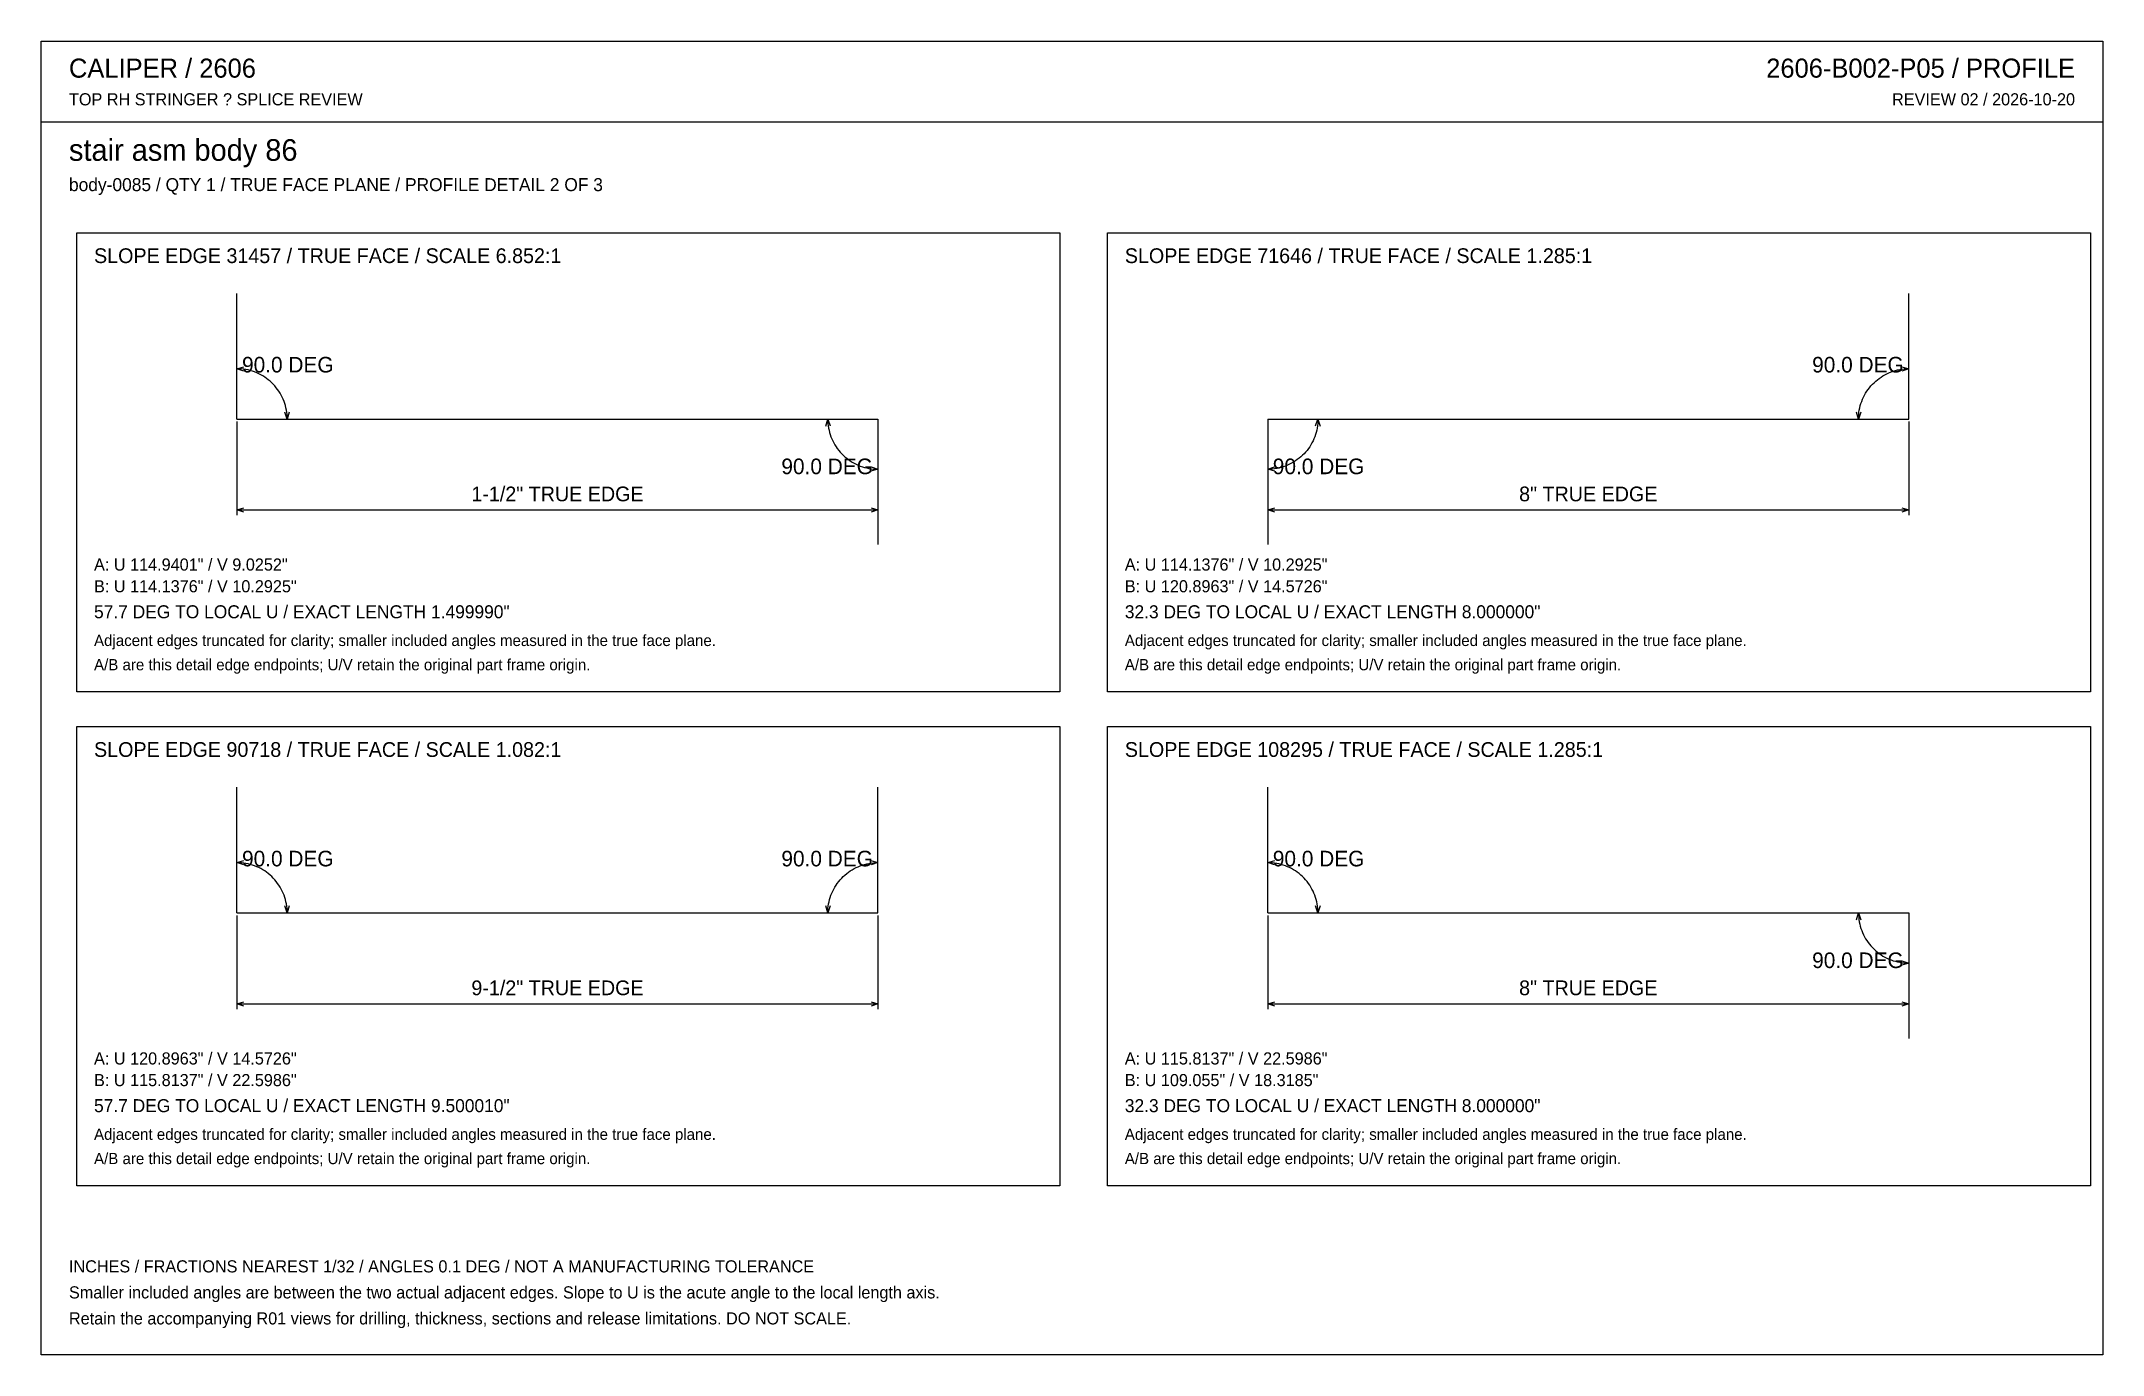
# Model space of a CAD drawing. Header units: inches. Extents: x 0.5 to 33.5, y 0.5 to 21.5.
import ezdxf
from ezdxf.enums import TextEntityAlignment as Align

# ---------------------------------------------------------------- set-up
doc = ezdxf.new("R2010")
doc.units = ezdxf.units.IN
doc.header["$MEASUREMENT"] = 0

msp = doc.modelspace()

# ---------------------------------------------------------------- linework, layer by layer
at = {"layer": 'ANNOTATION'}
for p, q in [((3.611, 16.278), (3.723, 16.31)), ((3.647, 16.277), (3.611, 16.278)), ((3.721, 16.241), (3.611, 16.278)), ((3.683, 16.275), (3.647, 16.277)), ((3.719, 16.27), (3.683, 16.275)), ((3.755, 16.265), (3.719, 16.27)), ((3.79, 16.258), (3.755, 16.265)), ((3.825, 16.249), (3.79, 16.258)), ((3.86, 16.238), (3.825, 16.249)), ((3.894, 16.226), (3.86, 16.238)), ((3.928, 16.213), (3.894, 16.226)), ((3.961, 16.198), (3.928, 16.213)), ((3.993, 16.182), (3.961, 16.198)), ((30.035, 16.182), (30.067, 16.198)), ((30.067, 16.198), (30.1, 16.213)), ((30.1, 16.213), (30.134, 16.226)), ((30.134, 16.226), (30.168, 16.238)), ((30.168, 16.238), (30.202, 16.249)), ((30.202, 16.249), (30.237, 16.258)), ((30.237, 16.258), (30.273, 16.265)), ((30.273, 16.265), (30.309, 16.27)), ((30.305, 16.31), (30.417, 16.278)), ((30.417, 16.278), (30.306, 16.241)), ((30.309, 16.27), (30.344, 16.275)), ((30.344, 16.275), (30.381, 16.277)), ((30.381, 16.277), (30.417, 16.278)), ((4.024, 16.164), (3.993, 16.182)), ((4.055, 16.145), (4.024, 16.164)), ((4.085, 16.124), (4.055, 16.145)), ((4.113, 16.102), (4.085, 16.124)), ((4.141, 16.079), (4.113, 16.102)), ((4.168, 16.054), (4.141, 16.079)), ((4.193, 16.029), (4.168, 16.054)), ((4.218, 16.002), (4.193, 16.029)), ((4.241, 15.974), (4.218, 16.002)), ((4.263, 15.946), (4.241, 15.974)), ((4.283, 15.916), (4.263, 15.946)), ((4.303, 15.885), (4.283, 15.916)), ((4.32, 15.854), (4.303, 15.885)), ((29.707, 15.854), (29.725, 15.885)), ((29.725, 15.885), (29.744, 15.916)), ((29.744, 15.916), (29.765, 15.946)), ((29.765, 15.946), (29.787, 15.974)), ((29.787, 15.974), (29.81, 16.002)), ((29.81, 16.002), (29.834, 16.029)), ((29.834, 16.029), (29.86, 16.054)), ((29.86, 16.054), (29.887, 16.079)), ((29.887, 16.079), (29.914, 16.102)), ((29.914, 16.102), (29.943, 16.124)), ((29.943, 16.124), (29.973, 16.145)), ((29.973, 16.145), (30.003, 16.164)), ((30.003, 16.164), (30.035, 16.182)), ((4.337, 15.822), (4.32, 15.854)), ((4.352, 15.789), (4.337, 15.822)), ((4.365, 15.755), (4.352, 15.789)), ((4.377, 15.721), (4.365, 15.755)), ((4.388, 15.687), (4.377, 15.721)), ((4.417, 15.472), (4.379, 15.583)), ((4.396, 15.651), (4.388, 15.687)), ((4.404, 15.616), (4.396, 15.651)), ((4.409, 15.58), (4.404, 15.616)), ((4.413, 15.544), (4.409, 15.58)), ((4.416, 15.508), (4.413, 15.544)), ((4.449, 15.584), (4.417, 15.472)), ((29.611, 15.472), (29.579, 15.584)), ((29.648, 15.583), (29.611, 15.472)), ((29.612, 15.508), (29.614, 15.544)), ((29.614, 15.544), (29.618, 15.58)), ((29.618, 15.58), (29.624, 15.616)), ((29.624, 15.616), (29.631, 15.651)), ((29.631, 15.651), (29.64, 15.687)), ((29.64, 15.687), (29.651, 15.721)), ((29.651, 15.721), (29.662, 15.755)), ((29.662, 15.755), (29.676, 15.789)), ((29.676, 15.789), (29.691, 15.822)), ((29.691, 15.822), (29.707, 15.854)), ((3.611, 15.431), (3.611, 13.931)), ((4.417, 15.472), (4.416, 15.508)), ((13.051, 15.36), (13.083, 15.472)), ((13.083, 15.472), (13.084, 15.436)), ((13.083, 15.472), (13.121, 15.362)), ((13.084, 15.436), (13.087, 15.4)), ((13.087, 15.4), (13.091, 15.364)), ((13.091, 15.364), (13.096, 15.328)), ((13.096, 15.328), (13.104, 15.293)), ((13.104, 15.293), (13.112, 15.258)), ((13.112, 15.258), (13.123, 15.223)), ((13.123, 15.223), (13.135, 15.189)), ((13.889, 15.431), (13.889, 13.931)), ((20.139, 15.431), (20.139, 13.931)), ((20.905, 15.223), (20.893, 15.189)), ((20.915, 15.258), (20.905, 15.223)), ((20.907, 15.362), (20.944, 15.472)), ((20.924, 15.293), (20.915, 15.258)), ((20.931, 15.328), (20.924, 15.293)), ((20.937, 15.364), (20.931, 15.328)), ((20.941, 15.4), (20.937, 15.364)), ((20.944, 15.436), (20.941, 15.4)), ((20.944, 15.472), (20.944, 15.436)), ((20.944, 15.472), (20.977, 15.36)), ((29.611, 15.472), (29.612, 15.508)), ((30.417, 15.431), (30.417, 13.931)), ((13.135, 15.189), (13.148, 15.156)), ((13.148, 15.156), (13.163, 15.123)), ((13.163, 15.123), (13.18, 15.09)), ((13.18, 15.09), (13.197, 15.059)), ((13.197, 15.059), (13.217, 15.028)), ((13.217, 15.028), (13.237, 14.999)), ((13.237, 14.999), (13.259, 14.97)), ((13.259, 14.97), (13.282, 14.942)), ((13.282, 14.942), (13.307, 14.916)), ((13.307, 14.916), (13.332, 14.89)), ((13.332, 14.89), (13.359, 14.866)), ((20.696, 14.89), (20.669, 14.866)), ((20.721, 14.916), (20.696, 14.89)), ((20.746, 14.942), (20.721, 14.916)), ((20.769, 14.97), (20.746, 14.942)), ((20.791, 14.999), (20.769, 14.97)), ((20.811, 15.028), (20.791, 14.999)), ((20.83, 15.059), (20.811, 15.028)), ((20.848, 15.09), (20.83, 15.059)), ((20.865, 15.123), (20.848, 15.09)), ((20.88, 15.156), (20.865, 15.123)), ((20.893, 15.189), (20.88, 15.156)), ((13.359, 14.866), (13.387, 14.842)), ((13.387, 14.842), (13.415, 14.821)), ((13.415, 14.821), (13.445, 14.8)), ((13.445, 14.8), (13.476, 14.781)), ((13.476, 14.781), (13.507, 14.763)), ((13.507, 14.763), (13.539, 14.746)), ((13.539, 14.746), (13.572, 14.731)), ((13.572, 14.731), (13.606, 14.718)), ((13.606, 14.718), (13.64, 14.706)), ((13.64, 14.706), (13.675, 14.696)), ((13.675, 14.696), (13.71, 14.687)), ((13.71, 14.687), (13.745, 14.68)), ((13.745, 14.68), (13.781, 14.674)), ((13.889, 14.667), (13.777, 14.634)), ((13.779, 14.704), (13.889, 14.667)), ((13.781, 14.674), (13.817, 14.67)), ((13.817, 14.67), (13.853, 14.667)), ((13.853, 14.667), (13.889, 14.667)), ((20.139, 14.667), (20.249, 14.704)), ((20.175, 14.667), (20.139, 14.667)), ((20.251, 14.634), (20.139, 14.667)), ((20.211, 14.67), (20.175, 14.667)), ((20.247, 14.674), (20.211, 14.67)), ((20.283, 14.68), (20.247, 14.674)), ((20.318, 14.687), (20.283, 14.68)), ((20.353, 14.696), (20.318, 14.687)), ((20.388, 14.706), (20.353, 14.696)), ((20.422, 14.718), (20.388, 14.706)), ((20.455, 14.731), (20.422, 14.718)), ((20.488, 14.746), (20.455, 14.731)), ((20.521, 14.763), (20.488, 14.746)), ((20.552, 14.781), (20.521, 14.763)), ((20.583, 14.8), (20.552, 14.781)), ((20.612, 14.821), (20.583, 14.8)), ((20.641, 14.842), (20.612, 14.821)), ((20.669, 14.866), (20.641, 14.842)), ((3.611, 14.014), (3.722, 14.049)), ((3.611, 14.014), (13.889, 14.014)), ((3.722, 13.979), (3.611, 14.014)), ((13.778, 14.049), (13.889, 14.014)), ((13.889, 14.014), (13.778, 13.979)), ((20.139, 14.014), (20.25, 14.049)), ((20.139, 14.014), (30.417, 14.014)), ((20.25, 13.979), (20.139, 14.014)), ((30.306, 14.049), (30.417, 14.014)), ((30.417, 14.014), (30.306, 13.979)), ((3.611, 8.361), (3.723, 8.393)), ((3.647, 8.36), (3.611, 8.361)), ((3.721, 8.324), (3.611, 8.361)), ((3.683, 8.358), (3.647, 8.36)), ((3.719, 8.354), (3.683, 8.358)), ((3.755, 8.348), (3.719, 8.354)), ((3.79, 8.341), (3.755, 8.348)), ((3.825, 8.332), (3.79, 8.341)), ((3.86, 8.322), (3.825, 8.332)), ((3.894, 8.31), (3.86, 8.322)), ((3.928, 8.296), (3.894, 8.31)), ((3.961, 8.281), (3.928, 8.296)), ((3.993, 8.265), (3.961, 8.281)), ((4.024, 8.247), (3.993, 8.265)), ((13.476, 8.247), (13.507, 8.265)), ((13.507, 8.265), (13.539, 8.281)), ((13.539, 8.281), (13.572, 8.296)), ((13.572, 8.296), (13.606, 8.31)), ((13.606, 8.31), (13.64, 8.322)), ((13.64, 8.322), (13.675, 8.332)), ((13.675, 8.332), (13.71, 8.341)), ((13.71, 8.341), (13.745, 8.348)), ((13.745, 8.348), (13.781, 8.354)), ((13.777, 8.393), (13.889, 8.361)), ((13.889, 8.361), (13.779, 8.324)), ((13.781, 8.354), (13.817, 8.358)), ((13.817, 8.358), (13.853, 8.36)), ((13.853, 8.36), (13.889, 8.361)), ((20.139, 8.361), (20.251, 8.393)), ((20.175, 8.36), (20.139, 8.361)), ((20.249, 8.324), (20.139, 8.361)), ((20.211, 8.358), (20.175, 8.36)), ((20.247, 8.354), (20.211, 8.358)), ((20.283, 8.348), (20.247, 8.354)), ((20.318, 8.341), (20.283, 8.348)), ((20.353, 8.332), (20.318, 8.341)), ((20.388, 8.322), (20.353, 8.332)), ((20.422, 8.31), (20.388, 8.322)), ((20.455, 8.296), (20.422, 8.31)), ((20.488, 8.281), (20.455, 8.296)), ((20.521, 8.265), (20.488, 8.281)), ((20.552, 8.247), (20.521, 8.265)), ((4.055, 8.228), (4.024, 8.247)), ((4.085, 8.207), (4.055, 8.228)), ((4.113, 8.185), (4.085, 8.207)), ((4.141, 8.162), (4.113, 8.185)), ((4.168, 8.138), (4.141, 8.162)), ((4.193, 8.112), (4.168, 8.138)), ((4.218, 8.086), (4.193, 8.112)), ((4.241, 8.058), (4.218, 8.086)), ((4.263, 8.029), (4.241, 8.058)), ((4.283, 7.999), (4.263, 8.029)), ((4.303, 7.969), (4.283, 7.999)), ((4.32, 7.937), (4.303, 7.969)), ((4.337, 7.905), (4.32, 7.937)), ((13.163, 7.905), (13.18, 7.937)), ((13.18, 7.937), (13.197, 7.969)), ((13.197, 7.969), (13.217, 7.999)), ((13.217, 7.999), (13.237, 8.029)), ((13.237, 8.029), (13.259, 8.058)), ((13.259, 8.058), (13.282, 8.086)), ((13.282, 8.086), (13.307, 8.112)), ((13.307, 8.112), (13.332, 8.138)), ((13.332, 8.138), (13.359, 8.162)), ((13.359, 8.162), (13.387, 8.185)), ((13.387, 8.185), (13.415, 8.207)), ((13.415, 8.207), (13.445, 8.228)), ((13.445, 8.228), (13.476, 8.247)), ((20.583, 8.228), (20.552, 8.247)), ((20.612, 8.207), (20.583, 8.228)), ((20.641, 8.185), (20.612, 8.207)), ((20.669, 8.162), (20.641, 8.185)), ((20.696, 8.138), (20.669, 8.162)), ((20.721, 8.112), (20.696, 8.138)), ((20.746, 8.086), (20.721, 8.112)), ((20.769, 8.058), (20.746, 8.086)), ((20.791, 8.029), (20.769, 8.058)), ((20.811, 7.999), (20.791, 8.029)), ((20.83, 7.969), (20.811, 7.999)), ((20.848, 7.937), (20.83, 7.969)), ((20.865, 7.905), (20.848, 7.937)), ((4.352, 7.872), (4.337, 7.905)), ((4.365, 7.839), (4.352, 7.872)), ((4.377, 7.804), (4.365, 7.839)), ((4.388, 7.77), (4.377, 7.804)), ((4.417, 7.556), (4.379, 7.666)), ((4.396, 7.735), (4.388, 7.77)), ((4.404, 7.699), (4.396, 7.735)), ((4.409, 7.664), (4.404, 7.699)), ((4.413, 7.628), (4.409, 7.664)), ((4.416, 7.592), (4.413, 7.628)), ((4.449, 7.667), (4.417, 7.556)), ((13.083, 7.556), (13.051, 7.667)), ((13.121, 7.666), (13.083, 7.556)), ((13.084, 7.592), (13.087, 7.628)), ((13.087, 7.628), (13.091, 7.664)), ((13.091, 7.664), (13.096, 7.699)), ((13.096, 7.699), (13.104, 7.735)), ((13.104, 7.735), (13.112, 7.77)), ((13.112, 7.77), (13.123, 7.804)), ((13.123, 7.804), (13.135, 7.839)), ((13.135, 7.839), (13.148, 7.872)), ((13.148, 7.872), (13.163, 7.905)), ((20.88, 7.872), (20.865, 7.905)), ((20.893, 7.839), (20.88, 7.872)), ((20.905, 7.804), (20.893, 7.839)), ((20.915, 7.77), (20.905, 7.804)), ((20.944, 7.556), (20.907, 7.666)), ((20.924, 7.735), (20.915, 7.77)), ((20.931, 7.699), (20.924, 7.735)), ((20.937, 7.664), (20.931, 7.699)), ((20.941, 7.628), (20.937, 7.664)), ((20.944, 7.592), (20.941, 7.628)), ((20.977, 7.667), (20.944, 7.556)), ((3.611, 7.514), (3.611, 6.014)), ((4.417, 7.556), (4.416, 7.592)), ((13.083, 7.556), (13.084, 7.592)), ((13.889, 7.514), (13.889, 6.014)), ((20.139, 7.514), (20.139, 6.014)), ((20.944, 7.556), (20.944, 7.592)), ((29.579, 7.444), (29.611, 7.556)), ((29.611, 7.556), (29.612, 7.519)), ((29.611, 7.556), (29.648, 7.445)), ((29.612, 7.519), (29.614, 7.483)), ((29.614, 7.483), (29.618, 7.447)), ((29.618, 7.447), (29.624, 7.412)), ((29.624, 7.412), (29.631, 7.376)), ((29.631, 7.376), (29.64, 7.341)), ((29.64, 7.341), (29.651, 7.307)), ((29.651, 7.307), (29.662, 7.273)), ((29.662, 7.273), (29.676, 7.239)), ((30.417, 7.514), (30.417, 6.014)), ((29.676, 7.239), (29.691, 7.206)), ((29.691, 7.206), (29.707, 7.174)), ((29.707, 7.174), (29.725, 7.142)), ((29.725, 7.142), (29.744, 7.112)), ((29.744, 7.112), (29.765, 7.082)), ((29.765, 7.082), (29.787, 7.053)), ((29.787, 7.053), (29.81, 7.026)), ((29.81, 7.026), (29.834, 6.999)), ((29.834, 6.999), (29.86, 6.973)), ((29.86, 6.973), (29.887, 6.949)), ((29.887, 6.949), (29.914, 6.926)), ((29.914, 6.926), (29.943, 6.904)), ((29.943, 6.904), (29.973, 6.883)), ((29.973, 6.883), (30.003, 6.864)), ((30.003, 6.864), (30.035, 6.846)), ((30.035, 6.846), (30.067, 6.83)), ((30.067, 6.83), (30.1, 6.815)), ((30.1, 6.815), (30.134, 6.801)), ((30.134, 6.801), (30.168, 6.789)), ((30.168, 6.789), (30.202, 6.779)), ((30.202, 6.779), (30.237, 6.77)), ((30.237, 6.77), (30.273, 6.763)), ((30.273, 6.763), (30.309, 6.757)), ((30.417, 6.75), (30.305, 6.718)), ((30.306, 6.787), (30.417, 6.75)), ((30.309, 6.757), (30.344, 6.753)), ((30.344, 6.753), (30.381, 6.751)), ((30.381, 6.751), (30.417, 6.75)), ((3.611, 6.097), (3.722, 6.132)), ((3.611, 6.097), (13.889, 6.097)), ((3.722, 6.062), (3.611, 6.097)), ((13.778, 6.132), (13.889, 6.097)), ((13.889, 6.097), (13.778, 6.062)), ((20.139, 6.097), (20.25, 6.132)), ((20.139, 6.097), (30.417, 6.097)), ((20.25, 6.062), (20.139, 6.097)), ((30.306, 6.132), (30.417, 6.097)), ((30.417, 6.097), (30.306, 6.062))]:
    msp.add_line(p, q, dxfattribs=at)
at = {"layer": 'OUTLINE'}
for p, q in [((0.472, 21.528), (33.528, 21.528)), ((0.472, 0.472), (0.472, 21.528)), ((33.528, 21.528), (33.528, 0.472)), ((0.472, 20.236), (33.528, 20.236)), ((1.042, 18.458), (16.806, 18.458)), ((1.042, 11.097), (1.042, 18.458)), ((16.806, 18.458), (16.806, 11.097)), ((17.569, 18.458), (33.333, 18.458)), ((17.569, 11.097), (17.569, 18.458)), ((33.333, 18.458), (33.333, 11.097)), ((3.611, 15.472), (3.611, 17.486)), ((30.417, 15.472), (30.417, 17.486)), ((3.611, 15.472), (13.889, 15.472)), ((13.889, 15.472), (13.889, 13.458)), ((20.139, 15.472), (30.417, 15.472)), ((20.139, 15.472), (20.139, 13.458)), ((16.806, 11.097), (1.042, 11.097)), ((33.333, 11.097), (17.569, 11.097)), ((1.042, 10.542), (16.806, 10.542)), ((1.042, 3.181), (1.042, 10.542)), ((16.806, 10.542), (16.806, 3.181)), ((17.569, 10.542), (33.333, 10.542)), ((17.569, 3.181), (17.569, 10.542)), ((33.333, 10.542), (33.333, 3.181)), ((3.611, 7.556), (3.611, 9.569)), ((13.889, 7.556), (13.889, 9.569)), ((20.139, 7.556), (20.139, 9.569)), ((3.611, 7.556), (13.889, 7.556)), ((20.139, 7.556), (30.417, 7.556)), ((30.417, 7.556), (30.417, 5.542)), ((16.806, 3.181), (1.042, 3.181)), ((33.333, 3.181), (17.569, 3.181)), ((33.528, 0.472), (0.472, 0.472))]:
    msp.add_line(p, q, dxfattribs=at)

# ---------------------------------------------------------------- texts
at = {"layer": 'ANNOTATION'}
for s, height, p in [('CALIPER / 2606', 0.30556, (0.917, 20.944)), ('TOP RH STRINGER ? SPLICE REVIEW', 0.19444, (0.917, 20.5)), ('stair asm body 86', 0.34722, (0.917, 19.611)), ('body-0085 / QTY 1 / TRUE FACE PLANE / PROFILE DETAIL 2 OF 3', 0.20833, (0.917, 19.125)), ('SLOPE EDGE 31457 / TRUE FACE / SCALE 6.852:1', 0.23611, (1.319, 17.972)), ('SLOPE EDGE 71646 / TRUE FACE / SCALE 1.285:1', 0.23611, (17.847, 17.972)), ('A: U 114.9401" / V 9.0252"', 0.19444, (1.319, 13.042)), ('A: U 114.1376" / V 10.2925"', 0.19444, (17.847, 13.042)), ('B: U 114.1376" / V 10.2925"', 0.19444, (1.319, 12.694)), ('B: U 120.8963" / V 14.5726"', 0.19444, (17.847, 12.694)), ('57.7 DEG TO LOCAL U / EXACT LENGTH 1.499990"', 0.20833, (1.319, 12.278)), ('32.3 DEG TO LOCAL U / EXACT LENGTH 8.000000"', 0.20833, (17.847, 12.278)), ('Adjacent edges truncated for clarity; smaller included angles measured in the true face plane.', 0.18056, (1.319, 11.833)), ('Adjacent edges truncated for clarity; smaller included angles measured in the true face plane.', 0.18056, (17.847, 11.833)), ('A/B are this detail edge endpoints; U/V retain the original part frame origin.', 0.18056, (1.319, 11.444)), ('A/B are this detail edge endpoints; U/V retain the original part frame origin.', 0.18056, (17.847, 11.444)), ('SLOPE EDGE 90718 / TRUE FACE / SCALE 1.082:1', 0.23611, (1.319, 10.056)), ('SLOPE EDGE 108295 / TRUE FACE / SCALE 1.285:1', 0.23611, (17.847, 10.056)), ('A: U 120.8963" / V 14.5726"', 0.19444, (1.319, 5.125)), ('A: U 115.8137" / V 22.5986"', 0.19444, (17.847, 5.125)), ('B: U 115.8137" / V 22.5986"', 0.19444, (1.319, 4.778)), ('B: U 109.055" / V 18.3185"', 0.19444, (17.847, 4.778)), ('57.7 DEG TO LOCAL U / EXACT LENGTH 9.500010"', 0.20833, (1.319, 4.361)), ('32.3 DEG TO LOCAL U / EXACT LENGTH 8.000000"', 0.20833, (17.847, 4.361)), ('Adjacent edges truncated for clarity; smaller included angles measured in the true face plane.', 0.18056, (1.319, 3.917)), ('Adjacent edges truncated for clarity; smaller included angles measured in the true face plane.', 0.18056, (17.847, 3.917)), ('A/B are this detail edge endpoints; U/V retain the original part frame origin.', 0.18056, (1.319, 3.528)), ('A/B are this detail edge endpoints; U/V retain the original part frame origin.', 0.18056, (17.847, 3.528)), ('INCHES / FRACTIONS NEAREST 1/32 / ANGLES 0.1 DEG / NOT A MANUFACTURING TOLERANCE', 0.19444, (0.917, 1.792)), ('Smaller included angles are between the two actual adjacent edges. Slope to U is the acute angle to the local length axis.', 0.194444, (0.917, 1.375)), ('Retain the accompanying R01 views for drilling, thickness, sections and release limitations. DO NOT SCALE.', 0.194444, (0.917, 0.958))]:
    msp.add_text(s, height=height, dxfattribs=at).set_placement(p)
for s, height, p in [('2606-B002-P05 / PROFILE', 0.30556, (33.083, 20.944)), ('REVIEW 02 / 2026-10-20', 0.19444, (33.083, 20.5))]:
    msp.add_text(s, height=height, dxfattribs=at).set_placement(p, align=Align.RIGHT)
for s, height, p in [('90.0 DEG', 0.25, (4.426, 16.218)), ('90.0 DEG', 0.25, (29.602, 16.218)), ('90.0 DEG', 0.25, (13.074, 14.588)), ('90.0 DEG', 0.25, (20.954, 14.588)), ('1-1/2" TRUE EDGE', 0.23611, (8.75, 14.153)), ('8" TRUE EDGE', 0.23611, (25.278, 14.153)), ('90.0 DEG', 0.25, (4.426, 8.301)), ('90.0 DEG', 0.25, (13.074, 8.301)), ('90.0 DEG', 0.25, (20.954, 8.301)), ('90.0 DEG', 0.25, (29.602, 6.671)), ('9-1/2" TRUE EDGE', 0.23611, (8.75, 6.236)), ('8" TRUE EDGE', 0.23611, (25.278, 6.236))]:
    msp.add_text(s, height=height, dxfattribs=at).set_placement(p, align=Align.CENTER)

doc.saveas('drawing.dxf')
